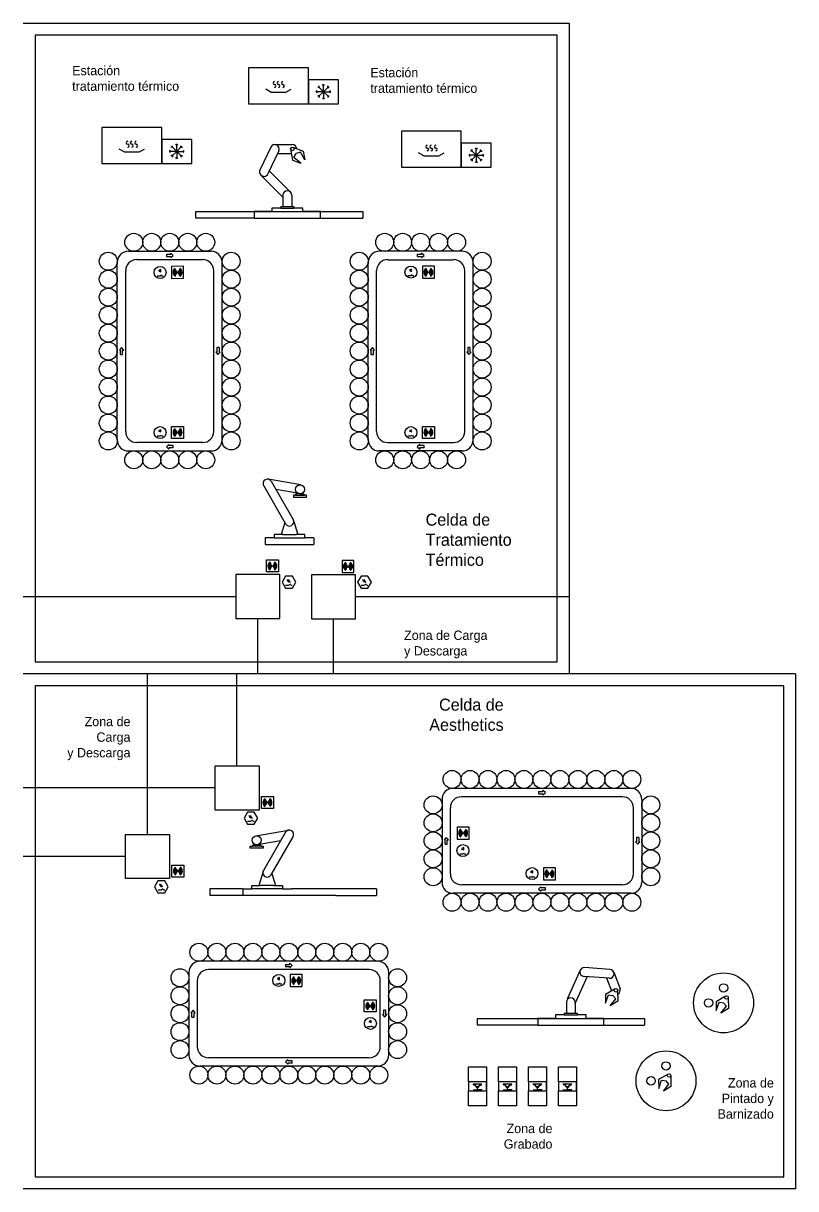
# Model space of a CAD drawing. Header units: millimetres. Extents: x -32488 to 31973, y -6889 to 16186.
# Drawn here: x 19087 to 31973, y -6889 to 12561 of the extents above; entities that cross this region are included whole.
import ezdxf

# ---------------------------------------------------------------- set-up
doc = ezdxf.new("R2010")
doc.units = ezdxf.units.MM
doc.header["$LTSCALE"] = 0.4
for name, color, linetype in [('01 Contornos vistos 0.35', 150, 'Continuous'), ('Almacenaje', 80, 'Continuous'), ('Celdas', 200, 'Continuous'), ('Maquina', 82, 'Continuous'), ('Robots', 80, 'Continuous'), ('Sensores', 211, 'Continuous'), ('Texto2', 7, 'Continuous'), ('TrayectAGV', 140, 'Continuous')]:
    doc.layers.add(name, color=color, linetype=linetype)

msp = doc.modelspace()

# ---------------------------------------------------------------- linework, layer by layer
at = {"layer": '01 Contornos vistos 0.35', "color": 2}
for p, q in [((24024, 11490), (23999, 11490)), ((24024, 11490), (24006, 11508)), ((24024, 11490), (24024, 11515)), ((24094, 11419), (24024, 11490)), ((24094, 11519), (24077, 11537)), ((24094, 11519), (24094, 11544)), ((24094, 11519), (24112, 11537)), ((24094, 11419), (24094, 11519)), ((24094, 11419), (24165, 11490)), ((24165, 11490), (24165, 11515)), ((24165, 11490), (24183, 11508)), ((24165, 11490), (24190, 11490)), ((23219, 11410), (23133, 11460)), ((23219, 11410), (23469, 11410)), ((23469, 11410), (23556, 11460)), ((23994, 11419), (23969, 11419)), ((23994, 11419), (23977, 11437)), ((23994, 11419), (23977, 11402)), ((24094, 11419), (23994, 11419)), ((24024, 11349), (23999, 11349)), ((24024, 11349), (24006, 11331)), ((24094, 11419), (24024, 11349)), ((24024, 11349), (24024, 11324)), ((24094, 11319), (24077, 11302)), ((24094, 11419), (24094, 11319)), ((24094, 11419), (24194, 11419)), ((24094, 11419), (24165, 11349)), ((24094, 11319), (24112, 11302)), ((24094, 11319), (24094, 11294)), ((24165, 11349), (24190, 11349)), ((24165, 11349), (24183, 11331)), ((24165, 11349), (24165, 11324)), ((24194, 11419), (24212, 11437)), ((24194, 11419), (24219, 11419)), ((24194, 11419), (24212, 11402)), ((21575, 10493), (21558, 10511)), ((21575, 10493), (21575, 10518)), ((21646, 10522), (21628, 10540)), ((21646, 10522), (21646, 10547)), ((21646, 10522), (21664, 10540)), ((21646, 10422), (21646, 10522)), ((21717, 10493), (21717, 10518)), ((21717, 10493), (21734, 10511)), ((20771, 10413), (20684, 10463)), ((20771, 10413), (21021, 10413)), ((21021, 10413), (21108, 10463)), ((21546, 10422), (21521, 10422)), ((21546, 10422), (21528, 10440)), ((21546, 10422), (21528, 10405)), ((21646, 10422), (21546, 10422)), ((21575, 10493), (21550, 10493)), ((21575, 10352), (21550, 10352)), ((21575, 10352), (21558, 10334)), ((21646, 10422), (21575, 10493)), ((21646, 10422), (21575, 10352)), ((21575, 10352), (21575, 10327)), ((21646, 10322), (21628, 10305)), ((21646, 10422), (21717, 10493)), ((21646, 10422), (21646, 10322)), ((21646, 10422), (21746, 10422)), ((21646, 10422), (21717, 10352)), ((21646, 10322), (21664, 10305)), ((21646, 10322), (21646, 10297)), ((21717, 10493), (21742, 10493)), ((21717, 10352), (21742, 10352)), ((21717, 10352), (21734, 10334)), ((21717, 10352), (21717, 10327)), ((21746, 10422), (21764, 10440)), ((21746, 10422), (21771, 10422)), ((21746, 10422), (21764, 10405)), ((25769, 10349), (25683, 10399)), ((25769, 10349), (26019, 10349)), ((26019, 10349), (26106, 10399)), ((26544, 10358), (26519, 10358)), ((26544, 10358), (26527, 10376)), ((26544, 10358), (26527, 10340)), ((26644, 10358), (26544, 10358)), ((26574, 10429), (26549, 10429)), ((26574, 10429), (26556, 10446)), ((26574, 10429), (26574, 10454)), ((26644, 10358), (26574, 10429)), ((26644, 10358), (26574, 10287)), ((26644, 10458), (26627, 10476)), ((26644, 10458), (26644, 10483)), ((26644, 10458), (26662, 10476)), ((26644, 10358), (26644, 10458)), ((26644, 10358), (26715, 10429)), ((26644, 10358), (26644, 10258)), ((26644, 10358), (26744, 10358)), ((26644, 10358), (26715, 10287)), ((26715, 10429), (26715, 10454)), ((26715, 10429), (26733, 10446)), ((26715, 10429), (26740, 10429)), ((26744, 10358), (26762, 10376)), ((26744, 10358), (26769, 10358)), ((26744, 10358), (26762, 10340)), ((26574, 10287), (26549, 10287)), ((26574, 10287), (26556, 10270)), ((26574, 10287), (26574, 10262)), ((26644, 10258), (26627, 10240)), ((26644, 10258), (26662, 10240)), ((26644, 10258), (26644, 10233)), ((26715, 10287), (26740, 10287)), ((26715, 10287), (26733, 10270)), ((26715, 10287), (26715, 10262)), ((26516, -5107), (26516, -4857)), ((26516, -4857), (26816, -4857)), ((26816, -4857), (26816, -5507)), ((27016, -5107), (27016, -4857)), ((27016, -4857), (27316, -4857)), ((27316, -4857), (27316, -5507)), ((27516, -5107), (27516, -4857)), ((27516, -4857), (27816, -4857)), ((27816, -4857), (27816, -5507)), ((28016, -5107), (28016, -4857)), ((28016, -4857), (28316, -4857)), ((28316, -4857), (28316, -5507)), ((26591, -5238), (26656, -5238)), ((26607, -5162), (26592, -5136)), ((26592, -5136), (26739, -5136)), ((26637, -5162), (26607, -5162)), ((26637, -5182), (26637, -5162)), ((26666, -5210), (26637, -5182)), ((26637, -5182), (26694, -5182)), ((26656, -5238), (26656, -5243)), ((26656, -5243), (26666, -5243)), ((26666, -5210), (26694, -5182)), ((26666, -5232), (26666, -5210)), ((26676, -5243), (26666, -5243)), ((26676, -5238), (26676, -5243)), ((26741, -5238), (26676, -5238)), ((26694, -5182), (26694, -5162)), ((26694, -5162), (26724, -5162)), ((26724, -5162), (26739, -5136)), ((27091, -5238), (27156, -5238)), ((27107, -5162), (27092, -5136)), ((27092, -5136), (27239, -5136)), ((27137, -5162), (27107, -5162)), ((27137, -5182), (27137, -5162)), ((27166, -5210), (27137, -5182)), ((27137, -5182), (27194, -5182)), ((27156, -5238), (27156, -5243)), ((27156, -5243), (27166, -5243)), ((27166, -5210), (27194, -5182)), ((27166, -5232), (27166, -5210)), ((27176, -5243), (27166, -5243)), ((27176, -5238), (27176, -5243)), ((27241, -5238), (27176, -5238)), ((27194, -5182), (27194, -5162)), ((27194, -5162), (27224, -5162)), ((27224, -5162), (27239, -5136)), ((27591, -5238), (27656, -5238)), ((27607, -5162), (27592, -5136)), ((27592, -5136), (27739, -5136)), ((27637, -5162), (27607, -5162)), ((27637, -5182), (27637, -5162)), ((27666, -5210), (27637, -5182)), ((27637, -5182), (27694, -5182)), ((27656, -5238), (27656, -5243)), ((27656, -5243), (27666, -5243)), ((27666, -5210), (27694, -5182)), ((27666, -5232), (27666, -5210)), ((27676, -5243), (27666, -5243)), ((27676, -5238), (27676, -5243)), ((27741, -5238), (27676, -5238)), ((27694, -5182), (27694, -5162)), ((27694, -5162), (27724, -5162)), ((27724, -5162), (27739, -5136)), ((28091, -5238), (28156, -5238)), ((28107, -5162), (28092, -5136)), ((28092, -5136), (28239, -5136)), ((28137, -5162), (28107, -5162)), ((28137, -5182), (28137, -5162)), ((28166, -5210), (28137, -5182)), ((28137, -5182), (28194, -5182)), ((28156, -5238), (28156, -5243)), ((28156, -5243), (28166, -5243)), ((28166, -5210), (28194, -5182)), ((28166, -5232), (28166, -5210)), ((28176, -5243), (28166, -5243)), ((28176, -5238), (28176, -5243)), ((28241, -5238), (28176, -5238)), ((28194, -5182), (28194, -5162)), ((28194, -5162), (28224, -5162)), ((28224, -5162), (28239, -5136)), ((26516, -5507), (26516, -5257)), ((27016, -5507), (27016, -5257)), ((27516, -5507), (27516, -5257)), ((28016, -5507), (28016, -5257)), ((26816, -5507), (26516, -5507)), ((27316, -5507), (27016, -5507)), ((27816, -5507), (27516, -5507)), ((28316, -5507), (28016, -5507))]:
    msp.add_line(p, q, dxfattribs=at)
at = {"layer": '01 Contornos vistos 0.35', "color": 6}
for p, q in [((25554, 8354), (25576, 8366)), ((21320, 8347), (21370, 8348)), ((21370, 8348), (21391, 8361)), ((21391, 8348), (21420, 8349)), ((25504, 8354), (25554, 8354)), ((25576, 8354), (25604, 8354)), ((21319, 5675), (21369, 5675)), ((21369, 5675), (21390, 5688)), ((21390, 5675), (21419, 5675)), ((25504, 5675), (25554, 5675)), ((25554, 5675), (25576, 5688)), ((25576, 5675), (25604, 5675)), ((23491, 3263), (23505, 3258)), ((23511, 3263), (23525, 3258)), ((24753, 3263), (24767, 3258)), ((24773, 3263), (24787, 3258)), ((22857, -678), (22871, -683)), ((22877, -678), (22891, -683)), ((26372, -1299), (26422, -1299)), ((26422, -1299), (26444, -1287)), ((26444, -1299), (26472, -1299)), ((27524, -1685), (27574, -1685)), ((27574, -1685), (27596, -1672)), ((27596, -1685), (27624, -1685)), ((21363, -1823), (21377, -1828)), ((21383, -1823), (21397, -1828)), ((23300, -3467), (23350, -3467)), ((23350, -3467), (23371, -3455)), ((23371, -3467), (23400, -3467)), ((24828, -4184), (24878, -4184)), ((24878, -4184), (24899, -4171)), ((24899, -4184), (24928, -4184))]:
    msp.add_line(p, q, dxfattribs=at)
at = {"layer": '01 Contornos vistos 0.35', "color": 212}
for points in [[(19287, 1903), (27995, 1903), (27995, 12361), (19287, 12361)], [(19287, -6689), (31773, -6689), (31773, 1503), (19287, 1503)]]:
    msp.add_lwpolyline(points, close=True, dxfattribs=at)
at = {"layer": '01 Contornos vistos 0.35', "color": 2}
for points in [[(22844, 11219), (23844, 11219), (23844, 11819), (22844, 11819)], [(23844, 11219), (24344, 11219), (24344, 11619), (23844, 11619)], [(20396, 10222), (21396, 10222), (21396, 10822), (20396, 10822)], [(25394, 10158), (26394, 10158), (26394, 10758), (25394, 10758)], [(21396, 10222), (21896, 10222), (21896, 10622), (21396, 10622)], [(26394, 10158), (26894, 10158), (26894, 10558), (26394, 10558)], [(26516, -5257), (26816, -5257), (26816, -5107), (26516, -5107)], [(27016, -5257), (27316, -5257), (27316, -5107), (27016, -5107)], [(27516, -5257), (27816, -5257), (27816, -5107), (27516, -5107)], [(28016, -5257), (28316, -5257), (28316, -5107), (28016, -5107)]]:
    msp.add_lwpolyline(points, close=True, dxfattribs=at)
at = {"layer": '01 Contornos vistos 0.35', "color": 6}
for points in [[(21561, 8302), (21761, 8305), (21758, 8505), (21558, 8502)], [(25745, 8305), (25945, 8305), (25945, 8505), (25745, 8505)], [(21560, 5832), (21760, 5832), (21760, 5632), (21560, 5632)], [(25745, 5832), (25945, 5832), (25945, 5632), (25745, 5632)], [(23142, 3604), (23342, 3604), (23342, 3404), (23142, 3404)], [(24604, 3597), (24404, 3597), (24404, 3397), (24604, 3397)], [(23060, -344), (23260, -344), (23260, -544), (23060, -544)], [(26525, -854), (26325, -854), (26325, -1054), (26525, -1054)], [(21566, -1489), (21766, -1489), (21766, -1689), (21566, -1689)], [(27765, -1733), (27965, -1733), (27965, -1533), (27765, -1533)], [(23541, -3516), (23741, -3516), (23741, -3316), (23541, -3316)], [(24975, -3939), (24775, -3939), (24775, -3739), (24975, -3739)]]:
    msp.add_lwpolyline(points, close=True, dxfattribs=at)
at = {"layer": '01 Contornos vistos 0.35', "color": 85, "true_color": 0x58ba48}
for centre in [(20930, 8906), (21230, 8906), (21530, 8906), (21830, 8906), (22130, 8906), (25116, 8906), (25416, 8906), (25716, 8906), (26016, 8906), (26316, 8906), (20505, 8590), (22555, 8590), (24691, 8590), (26741, 8590), (20505, 8290), (22555, 8290), (24691, 8290), (26741, 8290), (20505, 7990), (22555, 7990), (24691, 7990), (26741, 7990), (20505, 7690), (22555, 7690), (24691, 7690), (26741, 7690), (20505, 7390), (22555, 7390), (24691, 7390), (26741, 7390), (20505, 7090), (22555, 7090), (24691, 7090), (26741, 7090), (20505, 6790), (22555, 6790), (24691, 6790), (26741, 6790), (20505, 6490), (22555, 6490), (24691, 6490), (26741, 6490), (20505, 6190), (22555, 6190), (24691, 6190), (26741, 6190), (20505, 5890), (22555, 5890), (24691, 5890), (26741, 5890), (20505, 5590), (22555, 5590), (24691, 5590), (26741, 5590), (20930, 5275), (21230, 5275), (21530, 5275), (21830, 5275), (22130, 5275), (25116, 5275), (25416, 5275), (25716, 5275), (26016, 5275), (26316, 5275), (26240, -59), (26540, -59), (26840, -59), (27140, -59), (27440, -59), (27740, -59), (28040, -59), (28340, -59), (28640, -59), (28940, -59), (29240, -59), (25924, -483), (29555, -483), (25924, -783), (29555, -783), (25924, -1083), (29555, -1083), (25924, -1383), (29555, -1383), (25924, -1683), (29555, -1683), (26240, -2108), (26540, -2108), (26840, -2108), (27140, -2108), (27440, -2108), (27740, -2108), (28040, -2108), (28340, -2108), (28640, -2108), (28940, -2108), (29240, -2108), (22017, -2943), (22317, -2943), (22617, -2943), (22917, -2943), (23217, -2943), (23517, -2943), (23817, -2943), (24117, -2943), (24417, -2943), (24717, -2943), (25017, -2943), (21701, -3368), (25332, -3368), (21701, -3668), (25332, -3668), (21701, -3968), (25332, -3968), (21701, -4268), (25332, -4268), (21701, -4568), (25332, -4568), (22017, -4993), (22317, -4993), (22617, -4993), (22917, -4993), (23217, -4993), (23517, -4993), (23817, -4993), (24117, -4993), (24417, -4993), (24717, -4993), (25017, -4993)]:
    msp.add_circle(centre, 150, dxfattribs=at)
at = {"layer": '01 Contornos vistos 0.35', "color": 6}
for centre, radius in [((21369, 8402), 100), ((21660, 8403), 5), ((25554, 8408), 100), ((25845, 8405), 5), ((21369, 5729), 100), ((21660, 5732), 5), ((25554, 5729), 100), ((25845, 5732), 5), ((23242, 3504), 5), ((24504, 3497), 5), ((23160, -444), 5), ((26425, -954), 5), ((26422, -1245), 100), ((27574, -1630), 100), ((21666, -1589), 5), ((27865, -1633), 5), ((23350, -3413), 100), ((23641, -3416), 5), ((24875, -3839), 5), ((24878, -4130), 100)]:
    msp.add_circle(centre, radius, dxfattribs=at)
at = {"layer": '01 Contornos vistos 0.35', "color": 1}
for centre in [(30770, -3788), (29810, -5089)]:
    msp.add_circle(centre, 500, dxfattribs=at)
at = {"layer": '01 Contornos vistos 0.35', "color": 2}
for centre, radius in [((30770, -3538), 70), ((30520, -3788), 70), ((29810, -4839), 70), ((29560, -5089), 70), ((26666, -5236), 2), ((27166, -5236), 2), ((27666, -5236), 2), ((28166, -5236), 2)]:
    msp.add_circle(centre, radius, dxfattribs=at)
for centre, start, end in [((23277, 11564), 90, 270), ((23277, 11516), 270, 90), ((23344, 11564), 90, 270), ((23344, 11516), 270, 90), ((23419, 11564), 90, 270), ((23419, 11516), 270, 90), ((20828, 10567), 90, 270), ((20828, 10518), 270, 90), ((20896, 10567), 90, 270), ((20896, 10518), 270, 90), ((20970, 10567), 90, 270), ((20970, 10518), 270, 90), ((25827, 10502), 90, 270), ((25894, 10502), 90, 270), ((25969, 10502), 90, 270), ((25827, 10454), 270, 90), ((25894, 10454), 270, 90), ((25969, 10454), 270, 90)]:
    msp.add_arc(centre, 24.1, start, end, dxfattribs=at)
at = {"layer": '01 Contornos vistos 0.35', "color": 6}
for centre, radius, start, end in [((21333, 8432), 20.8, 330.88, 30.88), ((21333, 8432), 34.7, 330.88, 30.88), ((21333, 8432), 48.6, 330.88, 30.88), ((21660, 8403), 75, 120.88, 240.88), ((21660, 8403), 65, 120.88, 240.88), ((21660, 8403), 55, 120.88, 240.88), ((21660, 8403), 45, 120.88, 240.88), ((21660, 8403), 35, 120.88, 240.88), ((21660, 8403), 25, 120.88, 240.88), ((21660, 8403), 15, 120.88, 240.88), ((21660, 8403), 15, 300.88, 60.88), ((21660, 8403), 25, 300.88, 60.88), ((21660, 8403), 35, 300.88, 60.88), ((21660, 8403), 45, 300.88, 60.88), ((21660, 8403), 55, 300.88, 60.88), ((21660, 8403), 65, 300.88, 60.88), ((21660, 8403), 75, 300.88, 60.88), ((25519, 8438), 20.8, 330, 30), ((25519, 8438), 34.7, 330, 30), ((25519, 8438), 48.6, 330, 30), ((25845, 8405), 75, 120, 240), ((25845, 8405), 65, 120, 240), ((25845, 8405), 55, 120, 240), ((25845, 8405), 45, 120, 240), ((25845, 8405), 35, 120, 240), ((25845, 8405), 25, 120, 240), ((25845, 8405), 15, 120, 240), ((25845, 8405), 15, 300, 60), ((25845, 8405), 25, 300, 60), ((25845, 8405), 35, 300, 60), ((25845, 8405), 45, 300, 60), ((25845, 8405), 55, 300, 60), ((25845, 8405), 65, 300, 60), ((25845, 8405), 75, 300, 60), ((21333, 5760), 20.8, 330, 30), ((21333, 5760), 34.7, 330, 30), ((21333, 5760), 48.6, 330, 30), ((21660, 5732), 75, 120, 240), ((21660, 5732), 65, 120, 240), ((21660, 5732), 55, 120, 240), ((21660, 5732), 45, 120, 240), ((21660, 5732), 35, 120, 240), ((21660, 5732), 25, 120, 240), ((21660, 5732), 15, 120, 240), ((21660, 5732), 15, 300, 60), ((21660, 5732), 25, 300, 60), ((21660, 5732), 35, 300, 60), ((21660, 5732), 45, 300, 60), ((21660, 5732), 55, 300, 60), ((21660, 5732), 65, 300, 60), ((21660, 5732), 75, 300, 60), ((25519, 5760), 20.8, 330, 30), ((25519, 5760), 34.7, 330, 30), ((25519, 5760), 48.6, 330, 30), ((25845, 5732), 75, 120, 240), ((25845, 5732), 65, 120, 240), ((25845, 5732), 55, 120, 240), ((25845, 5732), 45, 120, 240), ((25845, 5732), 35, 120, 240), ((25845, 5732), 25, 120, 240), ((25845, 5732), 15, 120, 240), ((25845, 5732), 15, 300, 60), ((25845, 5732), 25, 300, 60), ((25845, 5732), 35, 300, 60), ((25845, 5732), 45, 300, 60), ((25845, 5732), 55, 300, 60), ((25845, 5732), 65, 300, 60), ((25845, 5732), 75, 300, 60), ((23242, 3504), 75, 120, 240), ((23242, 3504), 65, 120, 240), ((23242, 3504), 55, 120, 240), ((23242, 3504), 45, 120, 240), ((23242, 3504), 35, 120, 240), ((23242, 3504), 25, 120, 240), ((23242, 3504), 15, 120, 240), ((23242, 3504), 15, 300, 60), ((23242, 3504), 25, 300, 60), ((23242, 3504), 35, 300, 60), ((23242, 3504), 45, 300, 60), ((23242, 3504), 55, 300, 60), ((23242, 3504), 65, 300, 60), ((23242, 3504), 75, 300, 60), ((24504, 3497), 75, 120, 240), ((24504, 3497), 65, 120, 240), ((24504, 3497), 55, 120, 240), ((24504, 3497), 45, 120, 240), ((24504, 3497), 35, 120, 240), ((24504, 3497), 25, 120, 240), ((24504, 3497), 15, 120, 240), ((24504, 3497), 15, 300, 60), ((24504, 3497), 25, 300, 60), ((24504, 3497), 35, 300, 60), ((24504, 3497), 45, 300, 60), ((24504, 3497), 55, 300, 60), ((24504, 3497), 65, 300, 60), ((24504, 3497), 75, 300, 60), ((23160, -444), 75, 120, 240), ((23160, -444), 65, 120, 240), ((23160, -444), 65, 300, 60), ((23160, -444), 75, 300, 60), ((23160, -444), 55, 120, 240), ((23160, -444), 45, 120, 240), ((23160, -444), 35, 120, 240), ((23160, -444), 25, 120, 240), ((23160, -444), 15, 120, 240), ((23160, -444), 15, 300, 60), ((23160, -444), 25, 300, 60), ((23160, -444), 35, 300, 60), ((23160, -444), 45, 300, 60), ((23160, -444), 55, 300, 60), ((26425, -954), 75, 120, 240), ((26425, -954), 65, 120, 240), ((26425, -954), 55, 120, 240), ((26425, -954), 45, 120, 240), ((26425, -954), 35, 120, 240), ((26425, -954), 25, 120, 240), ((26425, -954), 15, 120, 240), ((26425, -954), 15, 300, 60), ((26425, -954), 25, 300, 60), ((26425, -954), 35, 300, 60), ((26425, -954), 45, 300, 60), ((26425, -954), 55, 300, 60), ((26425, -954), 65, 300, 60), ((26425, -954), 75, 300, 60), ((26387, -1215), 20.8, 330, 30), ((26387, -1215), 34.7, 330, 30), ((26387, -1215), 48.6, 330, 30), ((21666, -1589), 75, 120, 240), ((21666, -1589), 65, 120, 240), ((21666, -1589), 55, 120, 240), ((21666, -1589), 45, 120, 240), ((21666, -1589), 45, 300, 60), ((21666, -1589), 55, 300, 60), ((21666, -1589), 65, 300, 60), ((21666, -1589), 75, 300, 60), ((21666, -1589), 35, 120, 240), ((21666, -1589), 25, 120, 240), ((21666, -1589), 15, 120, 240), ((21666, -1589), 15, 300, 60), ((21666, -1589), 25, 300, 60), ((21666, -1589), 35, 300, 60), ((27539, -1600), 20.8, 330, 30), ((27539, -1600), 34.7, 330, 30), ((27539, -1600), 48.6, 330, 30), ((27865, -1633), 75, 120, 240), ((27865, -1633), 65, 120, 240), ((27865, -1633), 55, 120, 240), ((27865, -1633), 45, 120, 240), ((27865, -1633), 35, 120, 240), ((27865, -1633), 25, 120, 240), ((27865, -1633), 15, 120, 240), ((27865, -1633), 15, 300, 60), ((27865, -1633), 25, 300, 60), ((27865, -1633), 35, 300, 60), ((27865, -1633), 45, 300, 60), ((27865, -1633), 55, 300, 60), ((27865, -1633), 65, 300, 60), ((27865, -1633), 75, 300, 60), ((23314, -3383), 20.8, 330, 30), ((23314, -3383), 34.7, 330, 30), ((23314, -3383), 48.6, 330, 30), ((23641, -3416), 75, 120, 240), ((23641, -3416), 65, 120, 240), ((23641, -3416), 55, 120, 240), ((23641, -3416), 45, 120, 240), ((23641, -3416), 35, 120, 240), ((23641, -3416), 25, 120, 240), ((23641, -3416), 15, 120, 240), ((23641, -3416), 15, 300, 60), ((23641, -3416), 25, 300, 60), ((23641, -3416), 35, 300, 60), ((23641, -3416), 45, 300, 60), ((23641, -3416), 55, 300, 60), ((23641, -3416), 65, 300, 60), ((23641, -3416), 75, 300, 60), ((24875, -3839), 75, 120, 240), ((24875, -3839), 65, 120, 240), ((24875, -3839), 55, 120, 240), ((24875, -3839), 45, 120, 240), ((24875, -3839), 35, 120, 240), ((24875, -3839), 25, 120, 240), ((24875, -3839), 15, 120, 240), ((24875, -3839), 15, 300, 60), ((24875, -3839), 25, 300, 60), ((24875, -3839), 35, 300, 60), ((24875, -3839), 45, 300, 60), ((24875, -3839), 55, 300, 60), ((24875, -3839), 65, 300, 60), ((24875, -3839), 75, 300, 60), ((24842, -4099), 34.7, 330, 30), ((24842, -4099), 48.6, 330, 30), ((24842, -4099), 20.8, 330, 30)]:
    msp.add_arc(centre, radius, start, end, dxfattribs=at)
at = {"layer": 'Almacenaje'}
for p, q in [((22632, 3364), (22632, 2629)), ((23367, 3364), (22632, 3364)), ((23367, 2629), (23367, 3364)), ((23894, 3357), (23894, 2622)), ((24629, 3357), (23894, 3357)), ((24629, 2622), (24629, 3357)), ((22632, 2629), (23367, 2629)), ((23894, 2622), (24629, 2622)), ((22285, -569), (22285, 166)), ((22285, 166), (23020, 166)), ((23020, 166), (23020, -569)), ((23020, -569), (22285, -569)), ((20791, -1714), (20791, -979)), ((20791, -979), (21526, -979)), ((21526, -979), (21526, -1714)), ((21526, -1714), (20791, -1714))]:
    msp.add_line(p, q, dxfattribs=at)
at = {"layer": 'Maquina'}
for p, q in [((20839, 8756), (22221, 8756)), ((26407, 8756), (25025, 8756)), ((20655, 5608), (20655, 8573)), ((22081, 8616), (20979, 8616)), ((22405, 5608), (22405, 8573)), ((24841, 5608), (24841, 8573)), ((25165, 8616), (26267, 8616)), ((26591, 5608), (26591, 8573)), ((20795, 5748), (20795, 8433)), ((22265, 5748), (22265, 8433)), ((24981, 5748), (24981, 8433)), ((26451, 5748), (26451, 8433)), ((22081, 5565), (20979, 5565)), ((25165, 5565), (26267, 5565)), ((20839, 5425), (22221, 5425)), ((26407, 5425), (25025, 5425)), ((29222, -209), (26257, -209)), ((29082, -349), (26397, -349)), ((26074, -392), (26074, -1774)), ((26214, -1634), (26214, -532)), ((29265, -1634), (29265, -532)), ((29405, -392), (29405, -1774)), ((29082, -1818), (26397, -1818)), ((29222, -1958), (26257, -1958)), ((24999, -3093), (22034, -3093)), ((21851, -3277), (21851, -4659)), ((24859, -3233), (22174, -3233)), ((25182, -3277), (25182, -4659)), ((21991, -4519), (21991, -3417)), ((25042, -4519), (25042, -3417)), ((24999, -4843), (22034, -4843)), ((24859, -4703), (22174, -4703))]:
    msp.add_line(p, q, dxfattribs=at)
for centre, start, end in [((20839, 8573), 90, 180), ((22221, 8573), 0, 90), ((25025, 8573), 90, 180), ((26407, 8573), 0, 90), ((20979, 8433), 90, 180), ((22081, 8433), 0, 90), ((25165, 8433), 90, 180), ((26267, 8433), 0, 90), ((20979, 5748), 180, 270), ((22081, 5748), 270, 0), ((25165, 5748), 180, 270), ((26267, 5748), 270, 0), ((20839, 5608), 180, 270), ((22221, 5608), 270, 0), ((25025, 5608), 180, 270), ((26407, 5608), 270, 0), ((26257, -392), 90, 180), ((26397, -532), 90, 180), ((29082, -532), 0, 90), ((29222, -392), 0, 90), ((26397, -1634), 180, 270), ((29082, -1634), 270, 0), ((26257, -1774), 180, 270), ((29222, -1774), 270, 0), ((22034, -3277), 90, 180), ((24999, -3277), 0, 90), ((22174, -3417), 90, 180), ((24859, -3417), 0, 90), ((22034, -4659), 180, 270), ((22174, -4519), 180, 270), ((24859, -4519), 270, 0), ((24999, -4659), 270, 0)]:
    msp.add_arc(centre, 184, start, end, dxfattribs=at)
at = {"layer": 'Robots'}
for p, q in [((23281, 10537), (23575, 10537)), ((23214, 10495), (23035, 10111)), ((23348, 10433), (23169, 10049)), ((23328, 10390), (23558, 10390)), ((23546, 10459), (23578, 10278)), ((23585, 10491), (23758, 10429)), ((23603, 10322), (23640, 10386)), ((23716, 10228), (23603, 10322)), ((23710, 10411), (23640, 10386)), ((23783, 10284), (23710, 10411)), ((23758, 10429), (23783, 10284)), ((23578, 10278), (23716, 10228)), ((23050, 10028), (23418, 9660)), ((23169, 10049), (23169, 10049)), ((23190, 10096), (23543, 9742)), ((23543, 9742), (23543, 9742)), ((23543, 9742), (23543, 9742)), ((23543, 9742), (23543, 9742)), ((23418, 9690), (23418, 9506)), ((23565, 9690), (23565, 9506)), ((23235, 9418), (22941, 9418)), ((22941, 9418), (22941, 9308)), ((23382, 9477), (23235, 9477)), ((23235, 9477), (23235, 9418)), ((23235, 9418), (23749, 9418)), ((23382, 9506), (23602, 9506)), ((23382, 9506), (23382, 9477)), ((23382, 9477), (23602, 9477)), ((23602, 9477), (23602, 9506)), ((23749, 9477), (23602, 9477)), ((23749, 9418), (23749, 9477)), ((24043, 9418), (23749, 9418)), ((24043, 9308), (24043, 9418)), ((24074, 9418), (24751, 9418)), ((24751, 9418), (24751, 9308)), ((22941, 9308), (24043, 9308)), ((24043, 9308), (24751, 9308)), ((23716, 4856), (23173, 4953)), ((23224, 4917), (23591, 4280)), ((23097, 4844), (23464, 4207)), ((23690, 4711), (23303, 4780)), ((23629, 4688), (23593, 4688)), ((23593, 4688), (23593, 4651)), ((23629, 4688), (23776, 4688)), ((23703, 4710), (23651, 4710)), ((23703, 4710), (23754, 4710)), ((23813, 4688), (23776, 4688)), ((23813, 4651), (23813, 4688)), ((23593, 4651), (23813, 4651)), ((23579, 4296), (23579, 4296)), ((23579, 4296), (23579, 4296)), ((23579, 4296), (23579, 4296)), ((23450, 4231), (23389, 4031)), ((23601, 4244), (23669, 4031)), ((23270, 3972), (23123, 3972)), ((23123, 3972), (23123, 3862)), ((23417, 4031), (23270, 4031)), ((23270, 4031), (23270, 3972)), ((23270, 3972), (23785, 3972)), ((23417, 4031), (23638, 4031)), ((23785, 4031), (23638, 4031)), ((23785, 3972), (23785, 4031)), ((23932, 3972), (23785, 3972)), ((23932, 3972), (23932, 3862)), ((23123, 3862), (23932, 3862)), ((22967, -1002), (23510, -905)), ((23459, -941), (23092, -1577)), ((22980, -1148), (22929, -1148)), ((22980, -1148), (23032, -1148)), ((22993, -1147), (23380, -1078)), ((23586, -1014), (23219, -1651)), ((22870, -1207), (22870, -1170)), ((22870, -1170), (22907, -1170)), ((23090, -1207), (22870, -1207)), ((23054, -1170), (22907, -1170)), ((23054, -1170), (23090, -1170)), ((23090, -1170), (23090, -1207)), ((23082, -1614), (23014, -1827)), ((23104, -1562), (23104, -1562)), ((23104, -1562), (23104, -1562)), ((23104, -1562), (23104, -1562)), ((23233, -1627), (23294, -1827)), ((22752, -1886), (22196, -1886)), ((22752, -1886), (22899, -1886)), ((22752, -1886), (22752, -1996)), ((22899, -1886), (22899, -1827)), ((22899, -1827), (23045, -1827)), ((23413, -1886), (22899, -1886)), ((23266, -1827), (23045, -1827)), ((23266, -1827), (23413, -1827)), ((23413, -1827), (23413, -1886)), ((23413, -1886), (23560, -1886)), ((24981, -1885), (23560, -1886)), ((24981, -1885), (24981, -1995)), ((23560, -1996), (22752, -1996)), ((23560, -1995), (23560, -1996)), ((24303, -1995), (23560, -1996)), ((24303, -1995), (24981, -1995)), ((28380, -3242), (28167, -3717)), ((28875, -3229), (28452, -3199)), ((28938, -3276), (29043, -3551)), ((28493, -3349), (28289, -3805)), ((28442, -3345), (28442, -3345)), ((28864, -3376), (28442, -3345)), ((28817, -3372), (28899, -3588)), ((28959, -3552), (28801, -3646)), ((28801, -3646), (28803, -3793)), ((28803, -3793), (28852, -3654)), ((28852, -3654), (28924, -3666)), ((28973, -3722), (28924, -3666)), ((29003, -3577), (29006, -3761)), ((28148, -3775), (28148, -3959)), ((28273, -3723), (28273, -3723)), ((28273, -3723), (28273, -3723)), ((28273, -3723), (28273, -3723)), ((28295, -3775), (28295, -3959)), ((28880, -3836), (28973, -3722)), ((29006, -3761), (28880, -3836)), ((27964, -4047), (27670, -4047)), ((27670, -4047), (27670, -4157)), ((28111, -3988), (27964, -3988)), ((27964, -3988), (27964, -4047)), ((27964, -4047), (28478, -4047)), ((28111, -3959), (28332, -3959)), ((28111, -3959), (28111, -3988)), ((28111, -3988), (28332, -3988)), ((28332, -3988), (28332, -3959)), ((28478, -3988), (28332, -3988)), ((28478, -4047), (28478, -3988)), ((28772, -4047), (28478, -4047)), ((28772, -4157), (28772, -4047)), ((28772, -4047), (29450, -4047)), ((29450, -4047), (29450, -4157)), ((27670, -4157), (28772, -4157)), ((28772, -4157), (29450, -4157))]:
    msp.add_line(p, q, dxfattribs=at)
at = {"layer": 'Robots', "color": 2}
for p, q in [((30804, -3674), (30647, -3768)), ((30647, -3768), (30649, -3915)), ((30649, -3915), (30697, -3776)), ((30697, -3776), (30770, -3788)), ((30725, -3957), (30818, -3843)), ((30851, -3882), (30725, -3957)), ((30818, -3843), (30770, -3788)), ((30849, -3698), (30851, -3882)), ((29845, -4975), (29687, -5069)), ((29889, -5000), (29892, -5183)), ((29687, -5069), (29689, -5216)), ((29689, -5216), (29737, -5077)), ((29737, -5077), (29810, -5089)), ((29766, -5259), (29858, -5145)), ((29892, -5183), (29766, -5259)), ((29858, -5145), (29810, -5089))]:
    msp.add_line(p, q, dxfattribs=at)
at = {"layer": 'Robots'}
for points in [[(22941, 9308), (21967, 9308), (21967, 9418), (24074, 9418)], [(22196, -1885), (22196, -1995)], [(22752, -1995), (22196, -1995)], [(27670, -4157), (26666, -4157), (26666, -4047), (28772, -4047)]]:
    msp.add_lwpolyline(points, dxfattribs=at)
for centre, radius in [((23575, 10464), 29.4), ((23703, 4783), 73.5), ((22980, -1074), 73.5), ((28974, -3577), 29.4)]:
    msp.add_circle(centre, radius, dxfattribs=at)
at = {"layer": 'Robots', "color": 2}
for centre in [(30819, -3699), (29860, -5000)]:
    msp.add_circle(centre, 29.4, dxfattribs=at)
at = {"layer": 'Robots'}
for centre, radius, start, end in [((23281, 10464), 73.5, 335, 155), ((23575, 10464), 73.5, 3.5784, 90), ((23102, 10080), 73.5, 155, 335), ((23492, 9690), 73.5, 0, 180), ((23160, 4880), 73.5, 29.9651, 209.9651), ((23651, 4688), 22, 90, 180), ((23754, 4688), 22, 0, 90), ((23527, 4244), 73.5, 209.9651, 29.9651), ((23523, -978), 73.5, 330.0349, 150.0349), ((22929, -1170), 22, 90, 180), ((23032, -1170), 22, 0, 90), ((23156, -1614), 73.5, 150.0349, 330.0349), ((28447, -3272), 73.5, 85.843, 265.843), ((28869, -3303), 73.5, 265.843, 85.843), ((28974, -3577), 73.5, 294.4214, 20.843), ((28221, -3775), 73.5, 0, 180)]:
    msp.add_arc(centre, radius, start, end, dxfattribs=at)
at = {"layer": 'Sensores', "color": 6}
for p, q in [((23462, 3185), (23513, 3185)), ((23484, 3279), (23505, 3258)), ((23491, 3263), (23512, 3242)), ((23504, 3279), (23525, 3258)), ((23511, 3263), (23532, 3242)), ((23513, 3185), (23550, 3206)), ((23550, 3185), (23575, 3185)), ((24723, 3185), (24775, 3185)), ((24746, 3279), (24767, 3258)), ((24753, 3263), (24774, 3242)), ((24766, 3279), (24787, 3258)), ((24773, 3263), (24794, 3242)), ((24775, 3185), (24811, 3206)), ((24811, 3185), (24837, 3185)), ((22827, -756), (22878, -756)), ((22850, -662), (22871, -683)), ((22857, -678), (22878, -699)), ((22870, -662), (22891, -683)), ((22877, -678), (22898, -699)), ((22878, -756), (22915, -734)), ((22915, -756), (22941, -756)), ((21334, -1901), (21385, -1901)), ((21356, -1807), (21377, -1828)), ((21363, -1823), (21384, -1844)), ((21376, -1807), (21397, -1828)), ((21383, -1823), (21404, -1844)), ((21385, -1901), (21421, -1879)), ((21421, -1901), (21447, -1901))]:
    msp.add_line(p, q, dxfattribs=at)
for points in [[(23461, 3136), (23576, 3136), (23633, 3236), (23576, 3336), (23461, 3336), (23403, 3236)], [(24722, 3136), (24837, 3136), (24895, 3236), (24837, 3336), (24722, 3336), (24665, 3236)], [(23516, 3245), (23509, 3239), (23518, 3236)], [(23536, 3245), (23529, 3239), (23538, 3236)], [(24777, 3245), (24771, 3239), (24780, 3236)], [(24797, 3245), (24791, 3239), (24800, 3236)], [(22826, -805), (22941, -805), (22999, -705), (22941, -605), (22826, -605), (22769, -705)], [(22881, -696), (22875, -702), (22884, -705)], [(22901, -696), (22895, -702), (22904, -705)], [(21332, -1949), (21447, -1949), (21505, -1850), (21447, -1750), (21332, -1750), (21275, -1850)], [(21388, -1841), (21381, -1847), (21390, -1850)], [(21408, -1841), (21401, -1847), (21410, -1850)]]:
    msp.add_lwpolyline(points, close=True, dxfattribs=at)
at = {"layer": 'Texto2'}
for p, q in [((21473, 8706), (21473, 8669)), ((21473, 8706), (21546, 8706)), ((21473, 8669), (21546, 8669)), ((21546, 8706), (21546, 8724)), ((21588, 8688), (21546, 8724)), ((21546, 8651), (21588, 8688)), ((21546, 8669), (21546, 8651)), ((25659, 8706), (25659, 8669)), ((25659, 8706), (25732, 8706)), ((25659, 8669), (25732, 8669)), ((25732, 8706), (25732, 8724)), ((25773, 8688), (25732, 8724)), ((25732, 8651), (25773, 8688)), ((25732, 8669), (25732, 8651)), ((20725, 7148), (20689, 7107)), ((20707, 7107), (20689, 7107)), ((20707, 7033), (20707, 7107)), ((20707, 7033), (20744, 7033)), ((20762, 7107), (20725, 7148)), ((20744, 7033), (20744, 7107)), ((20744, 7107), (20762, 7107)), ((22317, 7074), (22298, 7074)), ((22298, 7074), (22335, 7033)), ((22353, 7148), (22317, 7148)), ((22317, 7148), (22317, 7074)), ((22335, 7033), (22372, 7074)), ((22353, 7148), (22353, 7074)), ((22353, 7074), (22372, 7074)), ((24911, 7148), (24874, 7107)), ((24893, 7107), (24874, 7107)), ((24893, 7033), (24893, 7107)), ((24893, 7033), (24929, 7033)), ((24948, 7107), (24911, 7148)), ((24929, 7033), (24929, 7107)), ((24929, 7107), (24948, 7107)), ((26502, 7074), (26484, 7074)), ((26484, 7074), (26521, 7033)), ((26539, 7148), (26502, 7148)), ((26502, 7148), (26502, 7074)), ((26521, 7033), (26557, 7074)), ((26539, 7148), (26539, 7074)), ((26539, 7074), (26557, 7074)), ((21514, 5530), (21473, 5493)), ((21473, 5493), (21514, 5456)), ((21514, 5512), (21514, 5530)), ((21588, 5512), (21514, 5512)), ((21588, 5475), (21514, 5475)), ((21514, 5475), (21514, 5456)), ((21588, 5475), (21588, 5512)), ((25700, 5530), (25659, 5493)), ((25659, 5493), (25700, 5456)), ((25700, 5512), (25700, 5530)), ((25773, 5512), (25700, 5512)), ((25773, 5475), (25700, 5475)), ((25700, 5475), (25700, 5456)), ((25773, 5475), (25773, 5512)), ((27682, -260), (27682, -297)), ((27682, -260), (27756, -260)), ((27682, -297), (27756, -297)), ((27756, -260), (27756, -242)), ((27797, -279), (27756, -242)), ((27756, -315), (27797, -279)), ((27756, -297), (27756, -315)), ((26142, -1026), (26106, -1067)), ((26124, -1067), (26106, -1067)), ((26124, -1141), (26124, -1067)), ((26124, -1141), (26161, -1141)), ((26179, -1067), (26142, -1026)), ((26161, -1141), (26161, -1067)), ((26161, -1067), (26179, -1067)), ((29318, -1100), (29300, -1100)), ((29300, -1100), (29337, -1141)), ((29355, -1026), (29318, -1026)), ((29318, -1026), (29318, -1100)), ((29337, -1141), (29373, -1100)), ((29355, -1026), (29355, -1100)), ((29355, -1100), (29373, -1100)), ((27723, -1851), (27682, -1888)), ((27682, -1888), (27723, -1925)), ((27723, -1870), (27723, -1851)), ((27797, -1870), (27723, -1870)), ((27797, -1907), (27723, -1907)), ((27723, -1907), (27723, -1925)), ((27797, -1907), (27797, -1870)), ((23459, -3145), (23459, -3182)), ((23459, -3145), (23533, -3145)), ((23459, -3182), (23533, -3182)), ((23533, -3145), (23533, -3127)), ((23574, -3163), (23533, -3127)), ((23533, -3200), (23574, -3163)), ((23533, -3182), (23533, -3200)), ((21919, -3911), (21883, -3952)), ((21901, -3952), (21883, -3952)), ((21901, -4025), (21901, -3952)), ((21901, -4025), (21938, -4025)), ((21956, -3952), (21919, -3911)), ((21938, -4025), (21938, -3952)), ((21938, -3952), (21956, -3952)), ((25095, -3984), (25077, -3984)), ((25077, -3984), (25114, -4025)), ((25132, -3911), (25095, -3911)), ((25095, -3911), (25095, -3984)), ((25114, -4025), (25150, -3984)), ((25132, -3911), (25132, -3984)), ((25132, -3984), (25150, -3984)), ((23500, -4736), (23459, -4773)), ((23459, -4773), (23500, -4810)), ((23500, -4755), (23500, -4736)), ((23574, -4755), (23500, -4755)), ((23574, -4791), (23500, -4791)), ((23500, -4791), (23500, -4810)), ((23574, -4791), (23574, -4755))]:
    msp.add_line(p, q, dxfattribs=at)
at = {"layer": 'TrayectAGV'}
for p, q in [((19087, 12561), (28195, 12561)), ((28195, 12561), (28195, 1703)), ((22632, 2990), (19087, 2990)), ((28195, 2990), (24629, 2990)), ((23000, 1703), (23000, 2629)), ((24262, 1703), (24262, 2622)), ((31973, 1703), (19087, 1703)), ((21158, -979), (21158, 1703)), ((22652, 166), (22652, 1703)), ((31973, 1703), (31973, -6889)), ((22285, -201), (19087, -201)), ((20791, -1346), (19087, -1346)), ((31973, -6889), (19087, -6889))]:
    msp.add_line(p, q, dxfattribs=at)

# ---------------------------------------------------------------- texts
at = {"layer": 'Celdas', "char_height": 201.25}
for s, insert, attachment_point in [('Celda de Tratamiento\\PTérmico', (25799, 4378), 1), ('Celda de Aesthetics', (27101, 1290), 3)]:
    msp.add_mtext_dynamic_manual_height_columns(s, width=2170, gutter_width=1006, heights=[0], dxfattribs=dict(at, insert=insert, attachment_point=attachment_point))
at = {"layer": 'Texto2'}
for s, insert, char_height, attachment_point in [('Estación \\Ptratamiento térmico', (19902, 11850), 155.97, 1), ('Estación \\Ptratamiento térmico', (24877, 11816), 155.97, 1), ('Zona de Carga\\Py Descarga', (25440, 2426), 155.97, 1), ('Zona de\\PCarga\\Py Descarga', (20875, 986), 156, 3), ('Zona de\\PPintado y \\PBarnizado', (31609, -5044), 156, 3), ('Zona de\\PGrabado', (27915, -5805), 156, 3)]:
    msp.add_mtext(s, dxfattribs=dict(at, insert=insert, char_height=char_height, attachment_point=attachment_point))

doc.saveas('drawing.dxf')
